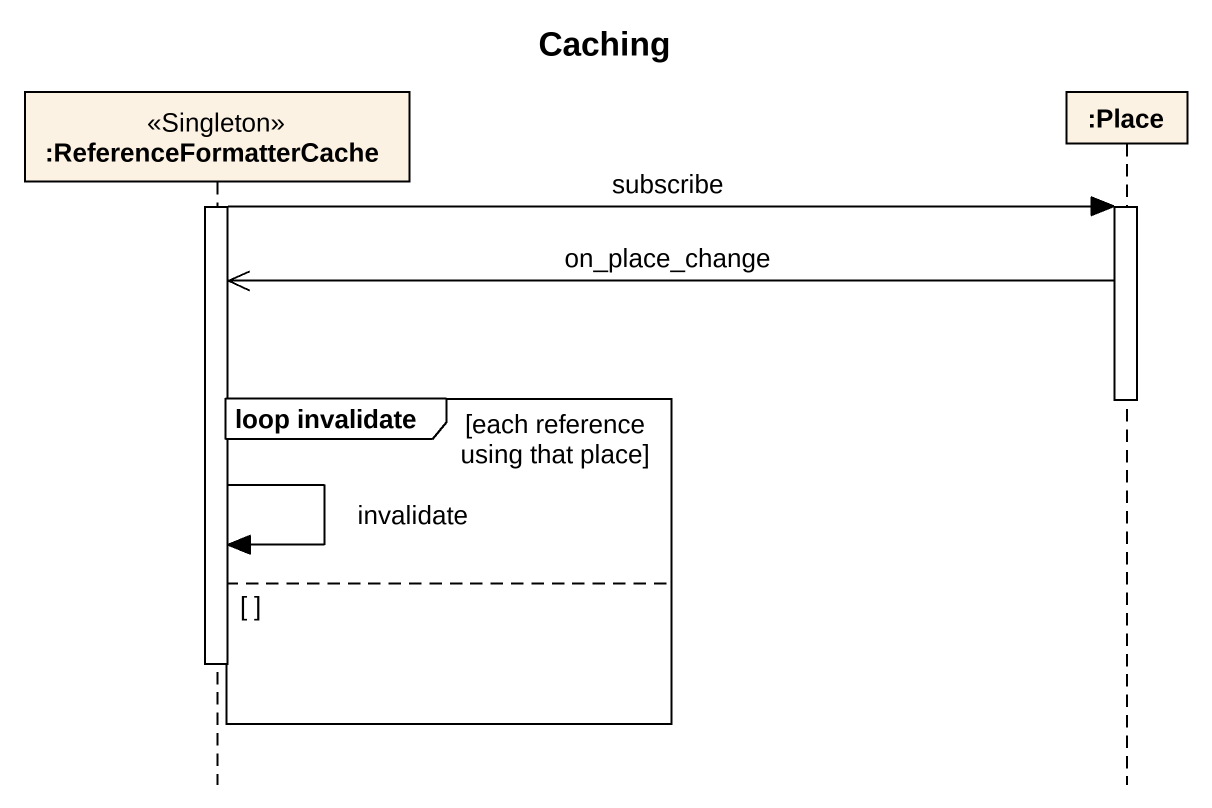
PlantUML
@startuml
title Caching
hide footbox
participant ":ReferenceFormatterCache" as ReferenceFormatterCache <<Singleton>>
participant ":Place" as Place

activate ReferenceFormatterCache
ReferenceFormatterCache -> Place : subscribe
activate Place
Place ->> ReferenceFormatterCache : on_place_change
group loop invalidate [each reference using that place]
  deactivate Place
  ReferenceFormatterCache -> ReferenceFormatterCache : invalidate
else
  deactivate ReferenceFormatterCache
end
@enduml
